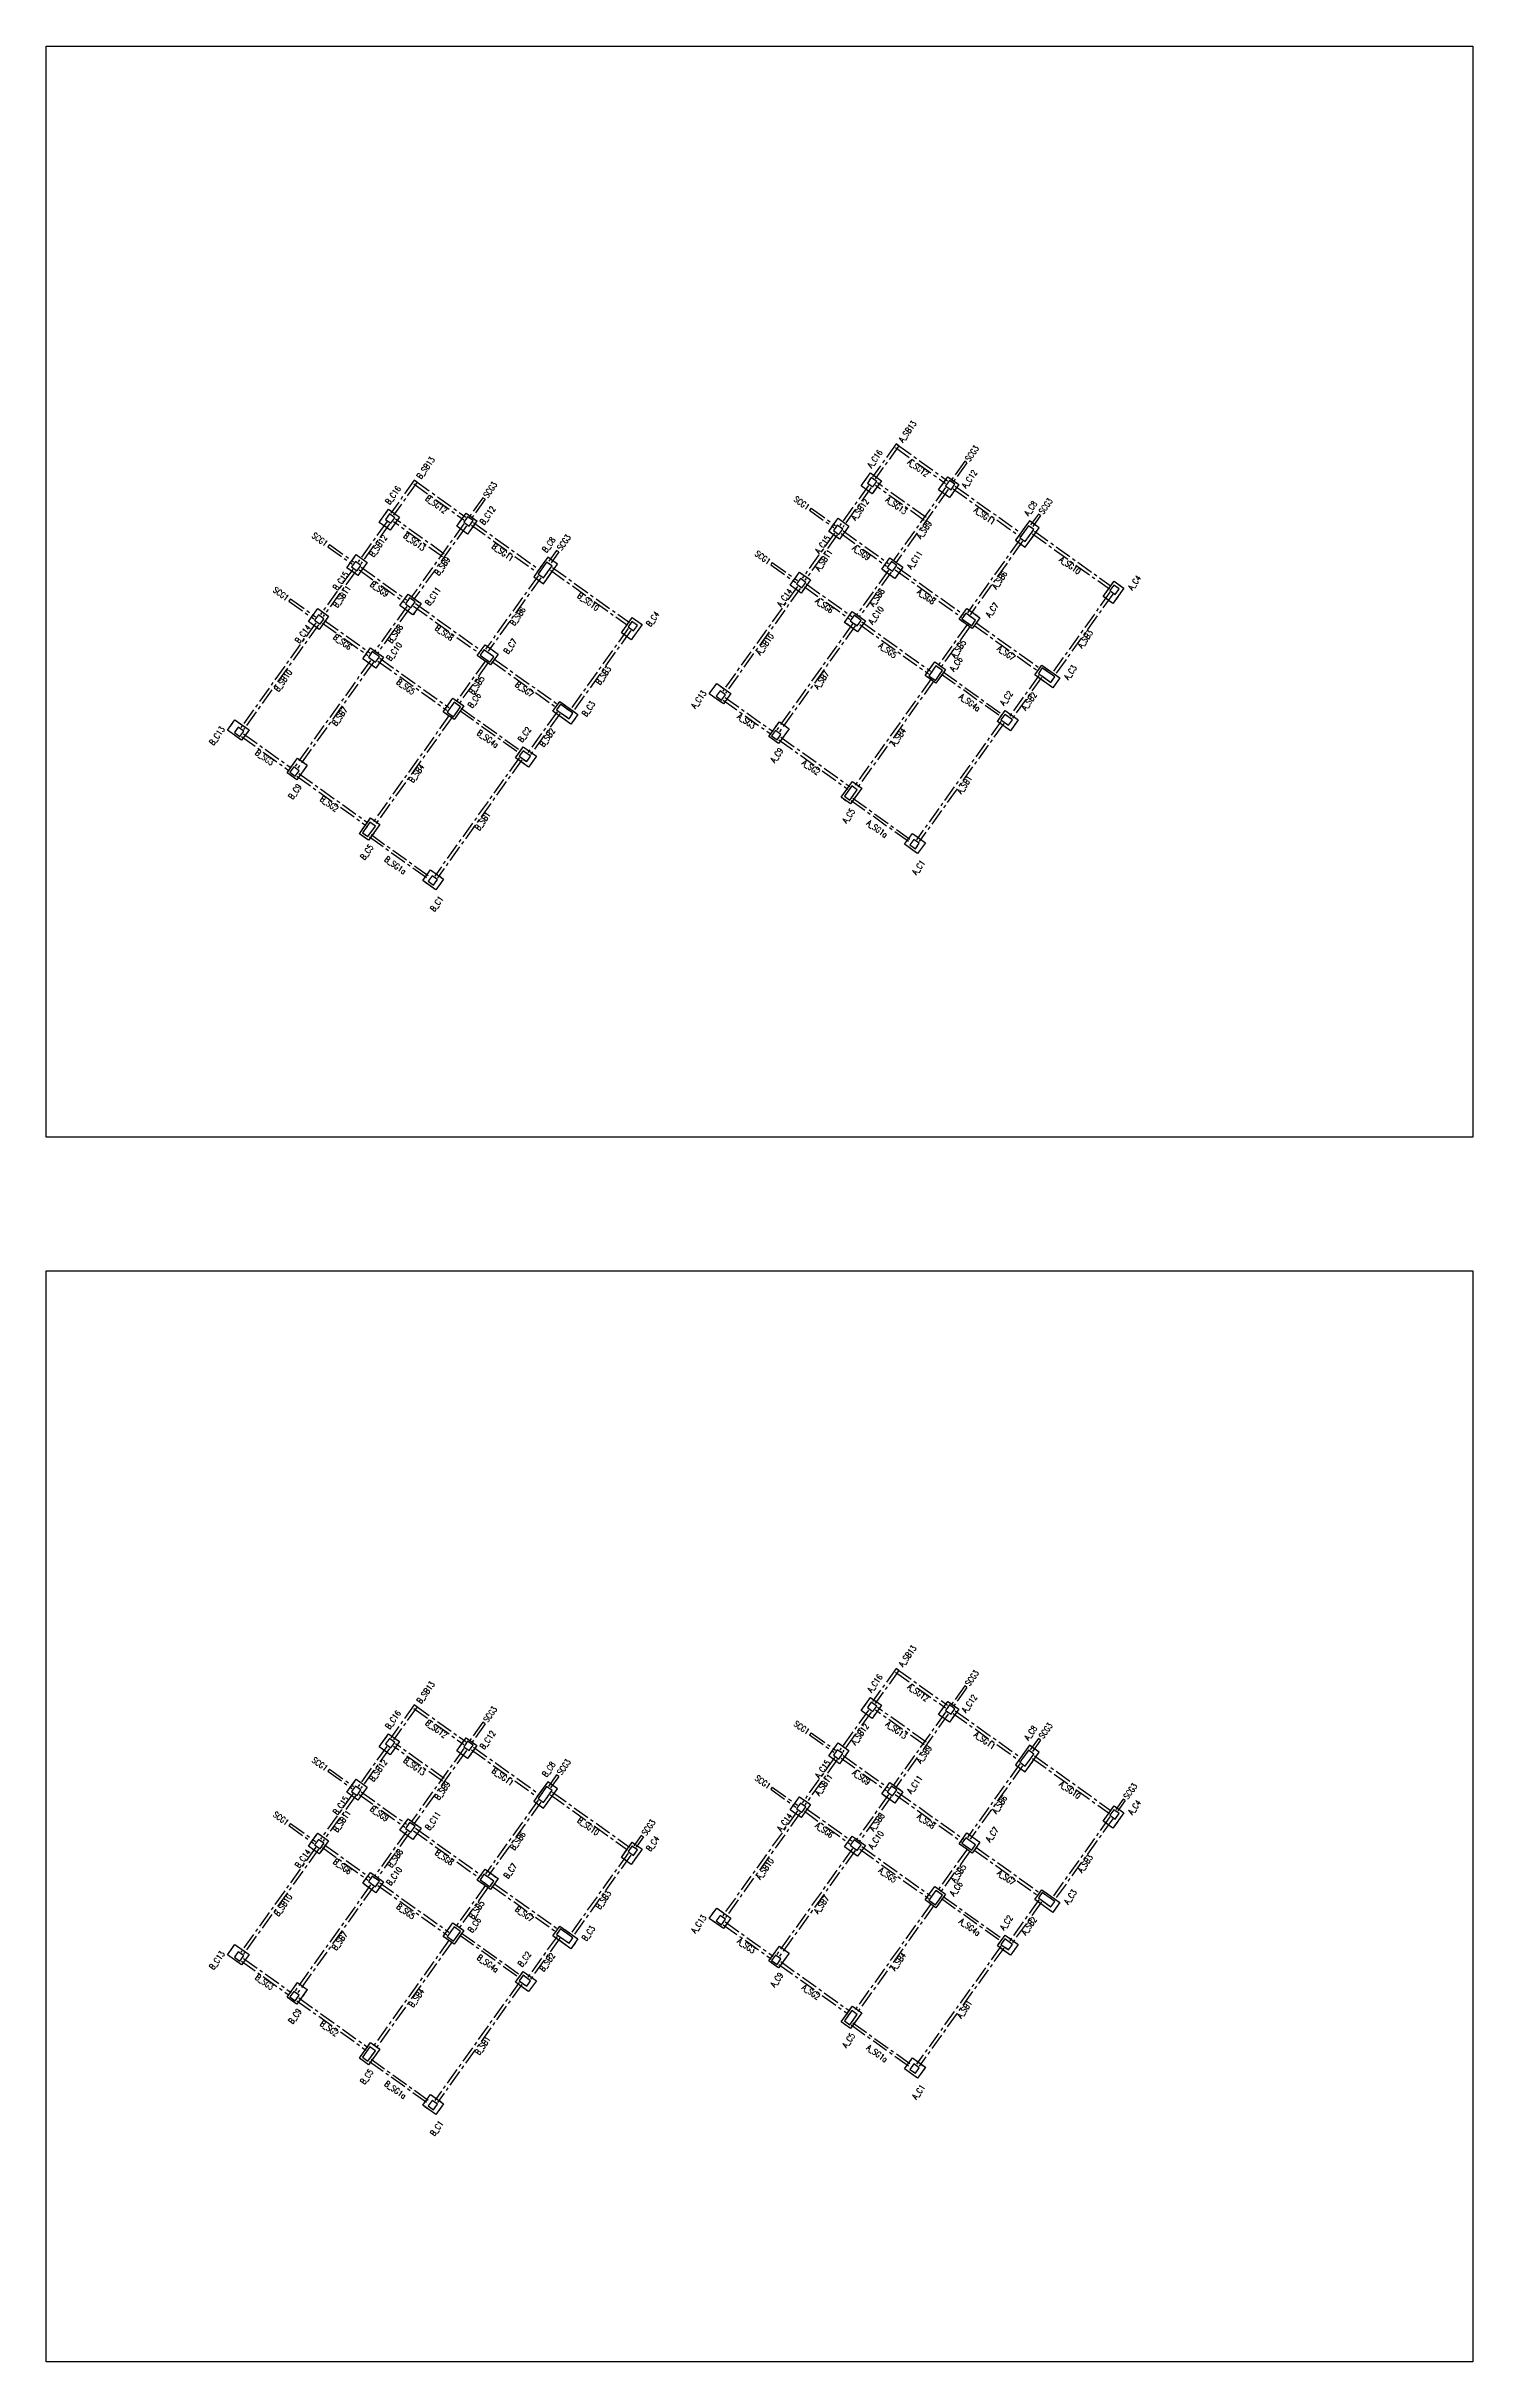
# Model space of a CAD drawing. Header units: millimetres. Extents: x 39613 to 69886, y 27475 to 191272.
# Drawn here: x 50002 to 60666, y 109874 to 127184 of the extents above; entities that cross this region are included whole.
import ezdxf
from ezdxf.enums import TextEntityAlignment as Align

# ---------------------------------------------------------------- set-up
doc = ezdxf.new("R2010")
doc.units = ezdxf.units.MM
doc.header["$LTSCALE"] = 100
doc.header["$MEASUREMENT"] = 0
doc.linetypes.add('CENTER', pattern=[2, 1.25, -0.25, 0.25, -0.25])
doc.linetypes.add('HIDDEN', pattern=[0.375, 0.25, -0.125])
for name, color, linetype in [('TC-COLUMN', 1, 'Continuous'), ('TC-TB', 2, 'Continuous'), ('TC-TC', 4, 'Continuous'), ('TC-虛柱', 4, 'HIDDEN'), ('TC-虛鋼柱', 4, 'HIDDEN'), ('TC-鋼柱', 11, 'Continuous'), ('TC-鋼粱', 183, 'CENTER')]:
    doc.layers.add(name, color=color, linetype=linetype)
doc.styles.get("Standard").update_dxf_attribs({"font": 'txt.shx', "width": 0.8, "bigfont": 'ae.shx'})

msp = doc.modelspace()

# ---------------------------------------------------------------- linework, layer by layer
at = {"layer": 'Defpoints'}
for points in [[(60666.19, 127184.24), (60666.19, 119028.87), (50001.56, 119028.87), (50001.56, 127184.24)], [(60666.19, 118028.87), (60666.19, 109873.51), (50001.56, 109873.51), (50001.56, 118028.87)]]:
    msp.add_lwpolyline(points, close=True, dxfattribs=at)
at = {"layer": 'TC-COLUMN'}
for points in [[(56093.92, 123896.98), (56163.71, 123994.6), (56245.06, 123936.45), (56175.27, 123838.83)], [(56672.69, 123867.95), (56742.48, 123965.57), (56823.83, 123907.41), (56754.04, 123809.79)], [(52491.47, 123625.09), (52561.26, 123722.71), (52642.61, 123664.56), (52572.82, 123566.94)], [(53070.24, 123596.06), (53140.03, 123693.68), (53221.38, 123635.52), (53151.59, 123537.9)], [(55851.47, 123557.84), (55921.26, 123655.46), (56002.61, 123597.31), (55932.82, 123499.68)], [(57247.88, 123490.74), (57321.1, 123438.4), (57425.77, 123584.83), (57352.55, 123637.17)], [(52249.02, 123285.95), (52318.81, 123383.57), (52400.16, 123325.42), (52330.37, 123227.79)], [(53645.43, 123218.85), (53718.65, 123166.51), (53823.32, 123312.94), (53750.11, 123365.28)], [(55563.57, 123155.1), (55633.36, 123252.73), (55714.71, 123194.57), (55644.92, 123096.95)], [(56309.02, 123359.61), (56406.64, 123289.82), (56345.58, 123204.41), (56247.96, 123274.19)], [(52706.57, 123087.72), (52804.19, 123017.93), (52743.13, 122932.52), (52645.51, 123002.3)], [(57903.64, 123071.13), (57985.05, 123185.02), (58058.27, 123132.68), (57976.85, 123018.79)], [(51961.12, 122883.21), (52030.91, 122980.84), (52112.26, 122922.68), (52042.47, 122825.06)], [(54301.19, 122799.24), (54382.6, 122913.13), (54455.82, 122860.79), (54374.4, 122746.9)], [(56027.82, 122958.51), (56125.44, 122888.73), (56067.29, 122807.38), (55969.67, 122877.16)], [(56884.4, 122982.3), (56982.02, 122912.52), (56923.87, 122831.17), (56826.25, 122900.95)], [(52425.37, 122686.62), (52522.99, 122616.84), (52464.84, 122535.49), (52367.22, 122605.27)], [(53281.95, 122710.41), (53379.57, 122640.63), (53321.42, 122559.28), (53223.8, 122629.06)], [(56571.38, 122480.82), (56644.08, 122582.5), (56725.43, 122524.35), (56652.73, 122422.66)], [(55013.82, 122420.48), (55119.57, 122344.88), (55064.33, 122267.59), (54958.57, 122343.19)], [(57392.25, 122484.21), (57444.59, 122557.42), (57578.81, 122461.47), (57526.47, 122388.25)], [(52968.93, 122208.93), (53041.63, 122310.61), (53122.98, 122252.46), (53050.28, 122150.77)], [(53789.8, 122212.32), (53842.14, 122285.53), (53976.36, 122189.58), (53924.02, 122116.36)], [(57210, 122067.31), (57112.38, 122137.09), (57170.54, 122218.44), (57268.16, 122148.66)], [(51411.37, 122148.59), (51517.13, 122072.99), (51461.88, 121995.7), (51356.12, 122071.3)], [(55476.93, 121972.64), (55403.71, 122024.98), (55482.22, 122134.8), (55555.44, 122082.46)], [(53607.55, 121795.42), (53509.93, 121865.2), (53568.09, 121946.55), (53665.71, 121876.77)], [(51874.48, 121700.75), (51801.26, 121753.09), (51879.77, 121862.91), (51952.99, 121810.57)], [(55944.45, 121569.45), (56028.78, 121687.4), (56097.93, 121637.97), (56013.6, 121520.01)], [(52342, 121297.56), (52426.33, 121415.51), (52495.48, 121366.08), (52411.15, 121248.12)], [(56516.28, 121148.37), (56418.66, 121218.16), (56476.81, 121299.51), (56574.43, 121229.72)], [(52913.83, 120876.48), (52816.21, 120946.27), (52874.36, 121027.62), (52971.99, 120957.83)], [(56093.92, 114741.62), (56163.71, 114839.24), (56245.06, 114781.08), (56175.27, 114683.46)], [(56672.69, 114712.58), (56742.48, 114810.2), (56823.83, 114752.05), (56754.04, 114654.43)], [(52491.47, 114469.73), (52561.26, 114567.35), (52642.61, 114509.19), (52572.82, 114411.57)], [(53070.24, 114440.69), (53140.03, 114538.31), (53221.38, 114480.16), (53151.59, 114382.54)], [(55851.47, 114402.47), (55921.26, 114500.1), (56002.61, 114441.94), (55932.82, 114344.32)], [(57247.88, 114335.37), (57321.1, 114283.03), (57425.77, 114429.47), (57352.55, 114481.81)], [(52249.02, 114130.58), (52318.81, 114228.21), (52400.16, 114170.05), (52330.37, 114072.43)], [(53645.43, 114063.48), (53718.65, 114011.14), (53823.32, 114157.58), (53750.11, 114209.92)], [(55563.57, 113999.74), (55633.36, 114097.36), (55714.71, 114039.2), (55644.92, 113941.58)], [(56309.02, 114204.25), (56406.64, 114134.46), (56345.58, 114049.04), (56247.96, 114118.83)], [(52706.57, 113932.36), (52804.19, 113862.57), (52743.13, 113777.15), (52645.51, 113846.94)], [(57903.64, 113915.76), (57985.05, 114029.65), (58058.27, 113977.31), (57976.85, 113863.42)], [(51961.12, 113727.85), (52030.91, 113825.47), (52112.26, 113767.31), (52042.47, 113669.69)], [(54301.19, 113643.87), (54382.6, 113757.76), (54455.82, 113705.42), (54374.4, 113591.53)], [(56027.82, 113803.15), (56125.44, 113733.36), (56067.29, 113652.01), (55969.67, 113721.8)], [(56884.4, 113826.94), (56982.02, 113757.15), (56923.87, 113675.8), (56826.25, 113745.59)], [(52425.37, 113531.26), (52522.99, 113461.47), (52464.84, 113380.12), (52367.22, 113449.91)], [(53281.95, 113555.05), (53379.57, 113485.26), (53321.42, 113403.91), (53223.8, 113473.7)], [(56571.38, 113325.45), (56644.08, 113427.14), (56725.43, 113368.98), (56652.73, 113267.29)], [(57392.25, 113328.84), (57444.59, 113402.06), (57578.81, 113306.1), (57526.47, 113232.89)], [(55013.82, 113265.11), (55119.57, 113189.51), (55064.33, 113112.23), (54958.57, 113187.83)], [(52968.93, 113053.56), (53041.63, 113155.25), (53122.98, 113097.09), (53050.28, 112995.41)], [(53789.8, 113056.95), (53842.14, 113130.17), (53976.36, 113034.21), (53924.02, 112961)], [(57210, 112911.94), (57112.38, 112981.73), (57170.54, 113063.08), (57268.16, 112993.29)], [(51411.37, 112993.22), (51517.13, 112917.62), (51461.88, 112840.34), (51356.12, 112915.94)], [(55476.93, 112817.27), (55403.71, 112869.61), (55482.22, 112979.43), (55555.44, 112927.09)], [(51874.48, 112545.38), (51801.26, 112597.72), (51879.77, 112707.54), (51952.99, 112655.2)], [(53607.55, 112640.05), (53509.93, 112709.84), (53568.09, 112791.19), (53665.71, 112721.4)], [(55944.45, 112414.08), (56028.78, 112532.04), (56097.93, 112482.61), (56013.6, 112364.65)], [(52342, 112142.19), (52426.33, 112260.15), (52495.48, 112210.72), (52411.15, 112092.76)], [(56516.28, 111993), (56418.66, 112062.79), (56476.81, 112144.14), (56574.43, 112074.36)], [(52913.83, 111721.12), (52816.21, 111790.9), (52874.36, 111872.25), (52971.99, 111802.47)]]:
    msp.add_lwpolyline(points, close=True, dxfattribs=at)
at = {"layer": 'TC-虛柱'}
for points in [[(56093.92, 123896.98), (56163.71, 123994.6), (56245.06, 123936.45), (56175.27, 123838.83)], [(56672.69, 123867.95), (56742.48, 123965.57), (56823.83, 123907.41), (56754.04, 123809.79)], [(52491.47, 123625.09), (52561.26, 123722.71), (52642.61, 123664.56), (52572.82, 123566.94)], [(53070.24, 123596.06), (53140.03, 123693.68), (53221.38, 123635.52), (53151.59, 123537.9)], [(55851.47, 123557.84), (55921.26, 123655.46), (56002.61, 123597.31), (55932.82, 123499.68)], [(57247.88, 123490.74), (57321.1, 123438.4), (57425.77, 123584.83), (57352.55, 123637.17)], [(52249.02, 123285.95), (52318.81, 123383.57), (52400.16, 123325.42), (52330.37, 123227.79)], [(53645.43, 123218.85), (53718.65, 123166.51), (53823.32, 123312.94), (53750.11, 123365.28)], [(55563.57, 123155.1), (55633.36, 123252.73), (55714.71, 123194.57), (55644.92, 123096.95)], [(56309.02, 123359.61), (56406.64, 123289.82), (56345.58, 123204.41), (56247.96, 123274.19)], [(52706.57, 123087.72), (52804.19, 123017.93), (52743.13, 122932.52), (52645.51, 123002.3)], [(57903.64, 123071.13), (57985.05, 123185.02), (58058.27, 123132.68), (57976.85, 123018.79)], [(51961.12, 122883.21), (52030.91, 122980.84), (52112.26, 122922.68), (52042.47, 122825.06)], [(54301.19, 122799.24), (54382.6, 122913.13), (54455.82, 122860.79), (54374.4, 122746.9)], [(56027.82, 122958.51), (56125.44, 122888.73), (56067.29, 122807.38), (55969.67, 122877.16)], [(56884.4, 122982.3), (56982.02, 122912.52), (56923.87, 122831.17), (56826.25, 122900.95)], [(52425.37, 122686.62), (52522.99, 122616.84), (52464.84, 122535.49), (52367.22, 122605.27)], [(53281.95, 122710.41), (53379.57, 122640.63), (53321.42, 122559.28), (53223.8, 122629.06)], [(56571.38, 122480.82), (56644.08, 122582.5), (56725.43, 122524.35), (56652.73, 122422.66)], [(55013.82, 122420.48), (55119.57, 122344.88), (55064.33, 122267.59), (54958.57, 122343.19)], [(57392.25, 122484.21), (57444.59, 122557.42), (57578.81, 122461.47), (57526.47, 122388.25)], [(52968.93, 122208.93), (53041.63, 122310.61), (53122.98, 122252.46), (53050.28, 122150.77)], [(53789.8, 122212.32), (53842.14, 122285.53), (53976.36, 122189.58), (53924.02, 122116.36)], [(57210, 122067.31), (57112.38, 122137.09), (57170.54, 122218.44), (57268.16, 122148.66)], [(51411.37, 122148.59), (51517.13, 122072.99), (51461.88, 121995.7), (51356.12, 122071.3)], [(55476.93, 121972.64), (55403.71, 122024.98), (55482.22, 122134.8), (55555.44, 122082.46)], [(53607.55, 121795.42), (53509.93, 121865.2), (53568.09, 121946.55), (53665.71, 121876.77)], [(51874.48, 121700.75), (51801.26, 121753.09), (51879.77, 121862.91), (51952.99, 121810.57)], [(55944.45, 121569.45), (56028.78, 121687.4), (56097.93, 121637.97), (56013.6, 121520.01)], [(52342, 121297.56), (52426.33, 121415.51), (52495.48, 121366.08), (52411.15, 121248.12)], [(56516.28, 121148.37), (56418.66, 121218.16), (56476.81, 121299.51), (56574.43, 121229.72)], [(52913.83, 120876.48), (52816.21, 120946.27), (52874.36, 121027.62), (52971.99, 120957.83)], [(56093.92, 114741.62), (56163.71, 114839.24), (56245.06, 114781.08), (56175.27, 114683.46)], [(56672.69, 114712.58), (56742.48, 114810.2), (56823.83, 114752.05), (56754.04, 114654.43)], [(52491.47, 114469.73), (52561.26, 114567.35), (52642.61, 114509.19), (52572.82, 114411.57)], [(53070.24, 114440.69), (53140.03, 114538.31), (53221.38, 114480.16), (53151.59, 114382.54)], [(55851.47, 114402.47), (55921.26, 114500.1), (56002.61, 114441.94), (55932.82, 114344.32)], [(57247.88, 114335.37), (57321.1, 114283.03), (57425.77, 114429.47), (57352.55, 114481.81)], [(52249.02, 114130.58), (52318.81, 114228.21), (52400.16, 114170.05), (52330.37, 114072.43)], [(53645.43, 114063.48), (53718.65, 114011.14), (53823.32, 114157.58), (53750.11, 114209.92)], [(55563.57, 113999.74), (55633.36, 114097.36), (55714.71, 114039.2), (55644.92, 113941.58)], [(56309.02, 114204.25), (56406.64, 114134.46), (56345.58, 114049.04), (56247.96, 114118.83)], [(52706.57, 113932.36), (52804.19, 113862.57), (52743.13, 113777.15), (52645.51, 113846.94)], [(57903.64, 113915.76), (57985.05, 114029.65), (58058.27, 113977.31), (57976.85, 113863.42)], [(51961.12, 113727.85), (52030.91, 113825.47), (52112.26, 113767.31), (52042.47, 113669.69)], [(54301.19, 113643.87), (54382.6, 113757.76), (54455.82, 113705.42), (54374.4, 113591.53)], [(56027.82, 113803.15), (56125.44, 113733.36), (56067.29, 113652.01), (55969.67, 113721.8)], [(56884.4, 113826.94), (56982.02, 113757.15), (56923.87, 113675.8), (56826.25, 113745.59)], [(52425.37, 113531.26), (52522.99, 113461.47), (52464.84, 113380.12), (52367.22, 113449.91)], [(53281.95, 113555.05), (53379.57, 113485.26), (53321.42, 113403.91), (53223.8, 113473.7)], [(56571.38, 113325.45), (56644.08, 113427.14), (56725.43, 113368.98), (56652.73, 113267.29)], [(57392.25, 113328.84), (57444.59, 113402.06), (57578.81, 113306.1), (57526.47, 113232.89)], [(55013.82, 113265.11), (55119.57, 113189.51), (55064.33, 113112.23), (54958.57, 113187.83)], [(52968.93, 113053.56), (53041.63, 113155.25), (53122.98, 113097.09), (53050.28, 112995.41)], [(53789.8, 113056.95), (53842.14, 113130.17), (53976.36, 113034.21), (53924.02, 112961)], [(57210, 112911.94), (57112.38, 112981.73), (57170.54, 113063.08), (57268.16, 112993.29)], [(51411.37, 112993.22), (51517.13, 112917.62), (51461.88, 112840.34), (51356.12, 112915.94)], [(55476.93, 112817.27), (55403.71, 112869.61), (55482.22, 112979.43), (55555.44, 112927.09)], [(51874.48, 112545.38), (51801.26, 112597.72), (51879.77, 112707.54), (51952.99, 112655.2)], [(53607.55, 112640.05), (53509.93, 112709.84), (53568.09, 112791.19), (53665.71, 112721.4)], [(55944.45, 112414.08), (56028.78, 112532.04), (56097.93, 112482.61), (56013.6, 112364.65)], [(52342, 112142.19), (52426.33, 112260.15), (52495.48, 112210.72), (52411.15, 112092.76)], [(56516.28, 111993), (56418.66, 112062.79), (56476.81, 112144.14), (56574.43, 112074.36)], [(52913.83, 111721.12), (52816.21, 111790.9), (52874.36, 111872.25), (52971.99, 111802.47)]]:
    msp.add_lwpolyline(points, close=True, dxfattribs=at)
at = {"layer": 'TC-虛鋼柱'}
for points in [[(56181.1, 123889.97), (56210.18, 123930.65), (56169.5, 123959.73), (56140.43, 123919.05)], [(56765.69, 123869.07), (56794.77, 123909.75), (56754.09, 123938.83), (56725.01, 123898.15)], [(52578.65, 123618.09), (52607.73, 123658.76), (52567.05, 123687.84), (52537.98, 123647.16)], [(53163.24, 123597.18), (53192.32, 123637.86), (53151.64, 123666.94), (53122.56, 123626.26)], [(55927.03, 123534.56), (55956.1, 123575.24), (55915.43, 123604.31), (55886.35, 123563.64)], [(57385.09, 123570.9), (57344.41, 123599.97), (57280.44, 123510.49), (57321.11, 123481.41)], [(52324.58, 123262.67), (52353.65, 123303.35), (52312.98, 123332.42), (52283.9, 123291.75)], [(53782.64, 123299.01), (53741.96, 123328.08), (53677.99, 123238.6), (53718.66, 123209.52)], [(56329.33, 123259.05), (56361.31, 123303.79), (56320.64, 123332.87), (56288.65, 123288.13)], [(55651.04, 123135.6), (55680.12, 123176.27), (55639.44, 123205.35), (55610.36, 123164.68)], [(57994.32, 123086.2), (58023.39, 123126.88), (57982.72, 123155.96), (57953.64, 123115.28)], [(52048.59, 122863.71), (52077.67, 122904.38), (52036.99, 122933.46), (52007.91, 122892.79)], [(52726.88, 122987.16), (52758.86, 123031.9), (52718.19, 123060.98), (52686.2, 123016.24)], [(56065.27, 122851.84), (56094.35, 122892.52), (56041.47, 122930.32), (56012.39, 122889.64)], [(56920.39, 122852.09), (56949.46, 122892.77), (56876.25, 122945.11), (56847.17, 122904.43)], [(54391.87, 122814.31), (54420.94, 122854.99), (54380.27, 122884.07), (54351.19, 122843.39)], [(52462.82, 122579.95), (52491.9, 122620.63), (52439.02, 122658.43), (52409.94, 122617.75)], [(53317.94, 122580.2), (53347.01, 122620.88), (53273.8, 122673.22), (53244.72, 122632.54)], [(56649.25, 122443.59), (56701.59, 122516.8), (56652.78, 122551.7), (56600.44, 122478.48)], [(57512.55, 122428.94), (57541.63, 122469.61), (57448.07, 122536.49), (57419, 122495.81)], [(53046.81, 122171.7), (53099.14, 122244.91), (53050.33, 122279.81), (52997.99, 122206.59)], [(53910.1, 122157.05), (53939.18, 122197.72), (53845.62, 122264.6), (53816.55, 122223.93)], [(55050.68, 122295.79), (55079.76, 122336.46), (55039.08, 122365.54), (55010, 122324.87)], [(51448.23, 122023.9), (51477.31, 122064.57), (51436.63, 122093.65), (51407.55, 122052.98)], [(55465.31, 121999.38), (55494.39, 122040.05), (55453.71, 122069.13), (55424.64, 122028.45)], [(57196.07, 122108), (57225.15, 122148.67), (57168.2, 122189.38), (57139.12, 122148.71)], [(53593.62, 121836.11), (53622.7, 121876.78), (53565.75, 121917.49), (53536.67, 121876.82)], [(51862.86, 121727.49), (51891.94, 121768.16), (51851.27, 121797.24), (51822.19, 121756.56)], [(56008.96, 121547.91), (56064.21, 121625.2), (56023.54, 121654.28), (55968.29, 121576.99)], [(52406.51, 121276.02), (52461.76, 121353.31), (52421.09, 121382.39), (52365.84, 121305.1)], [(56499.44, 121184.99), (56528.52, 121225.67), (56487.84, 121254.75), (56458.76, 121214.07)], [(52896.99, 120913.1), (52926.07, 120953.78), (52885.39, 120982.86), (52856.31, 120942.18)], [(56181.1, 114734.61), (56210.18, 114775.28), (56169.5, 114804.36), (56140.43, 114763.69)], [(56765.69, 114713.71), (56794.77, 114754.38), (56754.09, 114783.46), (56725.01, 114742.79)], [(52578.65, 114462.72), (52607.73, 114503.4), (52567.05, 114532.47), (52537.98, 114491.8)], [(53163.24, 114441.82), (53192.32, 114482.49), (53151.64, 114511.57), (53122.56, 114470.9)], [(55927.03, 114379.2), (55956.1, 114419.87), (55915.43, 114448.95), (55886.35, 114408.27)], [(57385.09, 114415.53), (57344.41, 114444.61), (57280.44, 114355.12), (57321.11, 114326.04)], [(52324.58, 114107.31), (52353.65, 114147.98), (52312.98, 114177.06), (52283.9, 114136.38)], [(53782.64, 114143.64), (53741.96, 114172.72), (53677.99, 114083.23), (53718.66, 114054.15)], [(56329.33, 114103.68), (56361.31, 114148.43), (56320.64, 114177.5), (56288.65, 114132.76)], [(52726.88, 113831.79), (52758.86, 113876.54), (52718.19, 113905.61), (52686.2, 113860.87)], [(55651.04, 113980.23), (55680.12, 114020.91), (55639.44, 114049.99), (55610.36, 114009.31)], [(57994.32, 113930.84), (58023.39, 113971.51), (57982.72, 114000.59), (57953.64, 113959.92)], [(52048.59, 113708.34), (52077.67, 113749.02), (52036.99, 113778.1), (52007.91, 113737.42)], [(56065.27, 113696.48), (56094.35, 113737.15), (56041.47, 113774.95), (56012.39, 113734.28)], [(56920.39, 113696.73), (56949.46, 113737.4), (56876.25, 113789.74), (56847.17, 113749.07)], [(54391.87, 113658.95), (54420.94, 113699.62), (54380.27, 113728.7), (54351.19, 113688.03)], [(52462.82, 113424.59), (52491.9, 113465.26), (52439.02, 113503.06), (52409.94, 113462.39)], [(53317.94, 113424.84), (53347.01, 113465.51), (53273.8, 113517.85), (53244.72, 113477.18)], [(56649.25, 113288.22), (56701.59, 113361.44), (56652.78, 113396.33), (56600.44, 113323.11)], [(57512.55, 113273.57), (57541.63, 113314.25), (57448.07, 113381.13), (57419, 113340.45)], [(53046.81, 113016.33), (53099.14, 113089.55), (53050.33, 113124.44), (52997.99, 113051.22)], [(53910.1, 113001.68), (53939.18, 113042.36), (53845.62, 113109.24), (53816.55, 113068.56)], [(55050.68, 113140.42), (55079.76, 113181.1), (55039.08, 113210.18), (55010, 113169.5)], [(51448.23, 112868.53), (51477.31, 112909.21), (51436.63, 112938.29), (51407.55, 112897.61)], [(55465.31, 112844.01), (55494.39, 112884.69), (55453.71, 112913.76), (55424.64, 112873.09)], [(57196.07, 112952.63), (57225.15, 112993.31), (57168.2, 113034.02), (57139.12, 112993.34)], [(53593.62, 112680.74), (53622.7, 112721.42), (53565.75, 112762.13), (53536.67, 112721.45)], [(51862.86, 112572.12), (51891.94, 112612.8), (51851.27, 112641.88), (51822.19, 112601.2)], [(56008.96, 112392.55), (56064.21, 112469.83), (56023.54, 112498.91), (55968.29, 112421.63)], [(52406.51, 112120.66), (52461.76, 112197.94), (52421.09, 112227.02), (52365.84, 112149.74)], [(56499.44, 112029.63), (56528.52, 112070.3), (56487.84, 112099.38), (56458.76, 112058.71)], [(52896.99, 111757.74), (52926.07, 111798.41), (52885.39, 111827.49), (52856.31, 111786.82)]]:
    msp.add_lwpolyline(points, close=True, dxfattribs=at)
at = {"layer": 'TC-鋼柱'}
for points in [[(56181.1, 123889.97), (56210.18, 123930.65), (56169.5, 123959.73), (56140.43, 123919.05)], [(56765.69, 123869.07), (56794.77, 123909.75), (56754.09, 123938.83), (56725.01, 123898.15)], [(52578.65, 123618.09), (52607.73, 123658.76), (52567.05, 123687.84), (52537.98, 123647.16)], [(53163.24, 123597.18), (53192.32, 123637.86), (53151.64, 123666.94), (53122.56, 123626.26)], [(55927.03, 123534.56), (55956.1, 123575.24), (55915.43, 123604.31), (55886.35, 123563.64)], [(57385.09, 123570.9), (57344.41, 123599.97), (57280.44, 123510.49), (57321.11, 123481.41)], [(52324.58, 123262.67), (52353.65, 123303.35), (52312.98, 123332.42), (52283.9, 123291.75)], [(53782.64, 123299.01), (53741.96, 123328.08), (53677.99, 123238.6), (53718.66, 123209.52)], [(56329.33, 123259.05), (56361.31, 123303.79), (56320.64, 123332.87), (56288.65, 123288.13)], [(55651.04, 123135.6), (55680.12, 123176.27), (55639.44, 123205.35), (55610.36, 123164.68)], [(57994.32, 123086.2), (58023.39, 123126.88), (57982.72, 123155.96), (57953.64, 123115.28)], [(52048.59, 122863.71), (52077.67, 122904.38), (52036.99, 122933.46), (52007.91, 122892.79)], [(52726.88, 122987.16), (52758.86, 123031.9), (52718.19, 123060.98), (52686.2, 123016.24)], [(56065.27, 122851.84), (56094.35, 122892.52), (56041.47, 122930.32), (56012.39, 122889.64)], [(56920.39, 122852.09), (56949.46, 122892.77), (56876.25, 122945.11), (56847.17, 122904.43)], [(54391.87, 122814.31), (54420.94, 122854.99), (54380.27, 122884.07), (54351.19, 122843.39)], [(52462.82, 122579.95), (52491.9, 122620.63), (52439.02, 122658.43), (52409.94, 122617.75)], [(53317.94, 122580.2), (53347.01, 122620.88), (53273.8, 122673.22), (53244.72, 122632.54)], [(56649.25, 122443.59), (56701.59, 122516.8), (56652.78, 122551.7), (56600.44, 122478.48)], [(57512.55, 122428.94), (57541.63, 122469.61), (57448.07, 122536.49), (57419, 122495.81)], [(53046.81, 122171.7), (53099.14, 122244.91), (53050.33, 122279.81), (52997.99, 122206.59)], [(53910.1, 122157.05), (53939.18, 122197.72), (53845.62, 122264.6), (53816.55, 122223.93)], [(55050.68, 122295.79), (55079.76, 122336.46), (55039.08, 122365.54), (55010, 122324.87)], [(51448.23, 122023.9), (51477.31, 122064.57), (51436.63, 122093.65), (51407.55, 122052.98)], [(55465.31, 121999.38), (55494.39, 122040.05), (55453.71, 122069.13), (55424.64, 122028.45)], [(57196.07, 122108), (57225.15, 122148.67), (57168.2, 122189.38), (57139.12, 122148.71)], [(53593.62, 121836.11), (53622.7, 121876.78), (53565.75, 121917.49), (53536.67, 121876.82)], [(51862.86, 121727.49), (51891.94, 121768.16), (51851.27, 121797.24), (51822.19, 121756.56)], [(56008.96, 121547.91), (56064.21, 121625.2), (56023.54, 121654.28), (55968.29, 121576.99)], [(52406.51, 121276.02), (52461.76, 121353.31), (52421.09, 121382.39), (52365.84, 121305.1)], [(56499.44, 121184.99), (56528.52, 121225.67), (56487.84, 121254.75), (56458.76, 121214.07)], [(52896.99, 120913.1), (52926.07, 120953.78), (52885.39, 120982.86), (52856.31, 120942.18)], [(56181.1, 114734.61), (56210.18, 114775.28), (56169.5, 114804.36), (56140.43, 114763.69)], [(56765.69, 114713.71), (56794.77, 114754.38), (56754.09, 114783.46), (56725.01, 114742.79)], [(52578.65, 114462.72), (52607.73, 114503.4), (52567.05, 114532.47), (52537.98, 114491.8)], [(53163.24, 114441.82), (53192.32, 114482.49), (53151.64, 114511.57), (53122.56, 114470.9)], [(55927.03, 114379.2), (55956.1, 114419.87), (55915.43, 114448.95), (55886.35, 114408.27)], [(57385.09, 114415.53), (57344.41, 114444.61), (57280.44, 114355.12), (57321.11, 114326.04)], [(52324.58, 114107.31), (52353.65, 114147.98), (52312.98, 114177.06), (52283.9, 114136.38)], [(53782.64, 114143.64), (53741.96, 114172.72), (53677.99, 114083.23), (53718.66, 114054.15)], [(56329.33, 114103.68), (56361.31, 114148.43), (56320.64, 114177.5), (56288.65, 114132.76)], [(52726.88, 113831.79), (52758.86, 113876.54), (52718.19, 113905.61), (52686.2, 113860.87)], [(55651.04, 113980.23), (55680.12, 114020.91), (55639.44, 114049.99), (55610.36, 114009.31)], [(57994.32, 113930.84), (58023.39, 113971.51), (57982.72, 114000.59), (57953.64, 113959.92)], [(52048.59, 113708.34), (52077.67, 113749.02), (52036.99, 113778.1), (52007.91, 113737.42)], [(56065.27, 113696.48), (56094.35, 113737.15), (56041.47, 113774.95), (56012.39, 113734.28)], [(56920.39, 113696.73), (56949.46, 113737.4), (56876.25, 113789.74), (56847.17, 113749.07)], [(54391.87, 113658.95), (54420.94, 113699.62), (54380.27, 113728.7), (54351.19, 113688.03)], [(52462.82, 113424.59), (52491.9, 113465.26), (52439.02, 113503.06), (52409.94, 113462.39)], [(53317.94, 113424.84), (53347.01, 113465.51), (53273.8, 113517.85), (53244.72, 113477.18)], [(56649.25, 113288.22), (56701.59, 113361.44), (56652.78, 113396.33), (56600.44, 113323.11)], [(57512.55, 113273.57), (57541.63, 113314.25), (57448.07, 113381.13), (57419, 113340.45)], [(53046.81, 113016.33), (53099.14, 113089.55), (53050.33, 113124.44), (52997.99, 113051.22)], [(53910.1, 113001.68), (53939.18, 113042.36), (53845.62, 113109.24), (53816.55, 113068.56)], [(55050.68, 113140.42), (55079.76, 113181.1), (55039.08, 113210.18), (55010, 113169.5)], [(51448.23, 112868.53), (51477.31, 112909.21), (51436.63, 112938.29), (51407.55, 112897.61)], [(55465.31, 112844.01), (55494.39, 112884.69), (55453.71, 112913.76), (55424.64, 112873.09)], [(57196.07, 112952.63), (57225.15, 112993.31), (57168.2, 113034.02), (57139.12, 112993.34)], [(53593.62, 112680.74), (53622.7, 112721.42), (53565.75, 112762.13), (53536.67, 112721.45)], [(51862.86, 112572.12), (51891.94, 112612.8), (51851.27, 112641.88), (51822.19, 112601.2)], [(56008.96, 112392.55), (56064.21, 112469.83), (56023.54, 112498.91), (55968.29, 112421.63)], [(52406.51, 112120.66), (52461.76, 112197.94), (52421.09, 112227.02), (52365.84, 112149.74)], [(56499.44, 112029.63), (56528.52, 112070.3), (56487.84, 112099.38), (56458.76, 112058.71)], [(52896.99, 111757.74), (52926.07, 111798.41), (52885.39, 111827.49), (52856.31, 111786.82)]]:
    msp.add_lwpolyline(points, close=True, dxfattribs=at)
at = {"layer": 'TC-鋼粱'}
for p, q in [((56355.58, 124211.42), (56179.39, 123964.96)), ((56375.92, 124196.88), (56199.73, 123950.42)), ((56351.21, 124183.81), (56725.6, 123916.17)), ((56375.92, 124196.88), (56355.58, 124211.42)), ((56365.75, 124204.15), (56740.14, 123936.51)), ((56868.31, 124081.39), (56766.59, 123939.11)), ((56884.58, 124069.76), (56782.86, 123927.48)), ((56884.58, 124069.76), (56868.31, 124081.39)), ((52753.13, 123939.53), (52576.94, 123693.07)), ((52773.47, 123924.99), (52597.28, 123678.53)), ((52748.76, 123911.92), (53123.15, 123644.28)), ((52773.47, 123924.99), (52753.13, 123939.53)), ((52763.3, 123932.26), (53137.69, 123664.62)), ((53265.86, 123809.5), (53164.14, 123667.22)), ((53282.13, 123797.87), (53180.41, 123655.59)), ((53282.13, 123797.87), (53265.86, 123809.5)), ((56148.85, 123900.74), (55935.48, 123602.27)), ((56169.19, 123886.2), (55955.82, 123587.73)), ((56565.09, 123640.06), (56200.87, 123900.43)), ((56579.63, 123660.39), (56215.41, 123920.77)), ((56725.3, 123885.65), (56332.73, 123336.51)), ((56745.64, 123871.12), (56353.07, 123321.97)), ((56782.55, 123875.46), (57276.58, 123522.29)), ((56797.09, 123895.8), (57291.12, 123542.63)), ((52546.4, 123628.85), (52333.03, 123330.38)), ((52566.74, 123614.31), (52353.37, 123315.84)), ((52962.64, 123368.17), (52598.42, 123628.54)), ((52977.18, 123388.5), (52612.96, 123648.88)), ((53122.85, 123613.76), (52730.28, 123064.62)), ((53143.19, 123599.23), (52750.62, 123050.08)), ((53180.1, 123603.57), (53674.13, 123250.4)), ((53194.64, 123623.91), (53688.67, 123270.74)), ((55720.46, 123731.4), (55708.83, 123715.13)), ((55708.83, 123715.13), (55889.85, 123585.72)), ((55720.46, 123731.4), (55901.48, 123601.99)), ((57419.33, 123687.57), (57361.27, 123606.36)), ((57435.6, 123675.94), (57377.54, 123594.73)), ((57435.6, 123675.94), (57419.33, 123687.57)), ((52118.01, 123459.51), (52106.38, 123443.24)), ((52106.38, 123443.24), (52287.4, 123313.83)), ((52118.01, 123459.51), (52299.03, 123330.1)), ((55894.77, 123545.33), (55653.39, 123207.67)), ((55915.11, 123530.79), (55673.73, 123193.13)), ((55943.88, 123540.95), (56283.52, 123298.15)), ((55958.42, 123561.29), (56298.06, 123318.49)), ((57280.72, 123497.99), (56888.18, 122948.87)), ((57301.06, 123483.45), (56908.51, 122934.33)), ((57374.32, 123538.64), (57949.87, 123127.2)), ((57388.86, 123558.98), (57964.41, 123147.54)), ((52292.32, 123273.44), (52050.94, 122935.78)), ((52312.66, 123258.9), (52071.28, 122921.24)), ((52341.43, 123269.06), (52681.07, 123026.26)), ((52355.97, 123289.4), (52695.61, 123046.6)), ((53816.88, 123415.68), (53758.82, 123334.47)), ((53771.87, 123266.75), (54347.42, 122855.31)), ((53833.15, 123404.05), (53775.09, 123322.84)), ((53786.41, 123287.09), (54361.96, 122875.65)), ((53833.15, 123404.05), (53816.88, 123415.68)), ((55429.65, 123324.6), (55418.01, 123308.33)), ((55418.01, 123308.33), (55605.14, 123174.56)), ((55429.65, 123324.6), (55616.77, 123190.83)), ((56299.11, 123268.36), (56057.86, 122930.89)), ((56319.44, 123253.82), (56078.2, 122916.36)), ((56349.19, 123269.64), (56843.4, 122916.35)), ((56363.73, 123289.98), (56857.94, 122936.69)), ((53678.28, 123226.1), (53285.73, 122676.98)), ((53698.61, 123211.56), (53306.06, 122662.44)), ((55618.78, 123146.36), (55059.13, 122363.5)), ((55639.12, 123131.83), (55079.47, 122348.96)), ((55669.34, 123144), (56008.57, 122901.49)), ((55683.87, 123164.34), (56023.11, 122921.83)), ((57954.17, 123102.61), (57521, 122496.65)), ((57974.51, 123088.07), (57541.33, 122482.11)), ((51827.2, 123052.71), (51815.56, 123036.44)), ((51815.56, 123036.44), (52002.69, 122902.67)), ((51827.2, 123052.71), (52014.32, 122918.94)), ((52696.66, 122996.47), (52455.41, 122659)), ((52716.99, 122981.93), (52475.75, 122644.47)), ((52746.74, 122997.75), (53240.95, 122644.46)), ((52761.28, 123018.09), (53255.49, 122664.8)), ((52016.33, 122874.47), (51456.68, 122091.61)), ((52036.67, 122859.94), (51477.02, 122077.07)), ((52066.89, 122872.11), (52406.12, 122629.6)), ((52081.42, 122892.45), (52420.66, 122649.94)), ((54351.72, 122830.72), (53918.55, 122224.76)), ((54372.06, 122816.18), (53938.88, 122210.22)), ((56029.1, 122865.41), (55463.6, 122074.36)), ((56049.44, 122850.87), (55483.94, 122059.82)), ((56083.58, 122860.26), (56598.12, 122492.43)), ((56098.12, 122880.6), (56612.66, 122512.77)), ((56888.13, 122862.86), (56667.14, 122553.72)), ((56908.47, 122848.32), (56687.48, 122539.18)), ((56935.98, 122856.48), (57418.13, 122511.8)), ((56950.52, 122876.81), (57432.67, 122532.14)), ((52426.65, 122593.52), (51861.15, 121802.47)), ((52446.99, 122578.98), (51881.49, 121787.93)), ((52481.13, 122588.37), (52995.68, 122220.54)), ((52495.67, 122608.71), (53010.21, 122240.88)), ((53285.68, 122590.97), (53064.69, 122281.83)), ((53306.02, 122576.43), (53085.03, 122267.3)), ((53333.53, 122584.59), (53815.68, 122239.91)), ((53348.07, 122604.92), (53830.22, 122260.25)), ((56617, 122454.35), (56043.59, 121652.23)), ((56637.34, 122439.81), (56063.92, 121637.69)), ((56695.19, 122490.65), (57142.62, 122170.79)), ((56706.82, 122506.92), (57154.25, 122187.06)), ((57422.69, 122480.89), (57204.52, 122175.71)), ((57443.02, 122466.35), (57224.86, 122161.17)), ((53092.74, 122218.76), (53540.17, 121898.9)), ((53104.37, 122235.03), (53551.8, 121915.17)), ((55063.18, 122296.07), (55420.86, 122040.37)), ((55077.71, 122316.41), (55435.4, 122060.71)), ((51475.26, 122044.52), (51832.95, 121788.82)), ((53014.55, 122182.46), (52441.14, 121380.34)), ((53034.89, 122167.92), (52461.48, 121365.8)), ((53820.24, 122209), (53602.07, 121903.82)), ((53840.57, 122194.46), (53622.41, 121889.28)), ((57139.41, 122136.21), (56507.84, 121252.74)), ((57159.75, 122121.67), (56528.18, 121238.2)), ((51460.73, 122024.18), (51818.41, 121768.48)), ((55477.81, 121999.66), (55994.23, 121630.48)), ((55492.35, 122020), (56008.77, 121650.82)), ((51875.36, 121727.77), (52391.79, 121358.59)), ((51889.9, 121748.11), (52406.32, 121378.93)), ((53536.96, 121864.32), (52905.39, 120980.85)), ((53557.3, 121849.78), (52925.73, 120966.31)), ((56020.01, 121546.17), (56459.35, 121232.09)), ((56031.64, 121562.44), (56470.98, 121248.36)), ((52417.56, 121274.28), (52856.9, 120960.2)), ((52429.19, 121290.55), (52868.53, 120976.47)), ((56355.58, 115056.05), (56179.39, 114809.59)), ((56375.92, 115041.52), (56199.73, 114795.05)), ((56351.21, 115028.45), (56725.6, 114760.8)), ((56375.92, 115041.52), (56355.58, 115056.05)), ((56365.75, 115048.79), (56740.14, 114781.14)), ((52753.13, 114784.17), (52576.94, 114537.7)), ((52773.47, 114769.63), (52753.13, 114784.17)), ((52763.3, 114776.9), (53137.69, 114509.25)), ((56868.31, 114926.03), (56768.06, 114785.8)), ((56884.58, 114914.4), (56784.33, 114774.16)), ((56884.58, 114914.4), (56868.31, 114926.03)), ((52773.47, 114769.63), (52597.28, 114523.16)), ((52748.76, 114756.56), (53123.15, 114488.91)), ((53265.86, 114654.14), (53165.61, 114513.91)), ((53282.13, 114642.51), (53181.88, 114502.27)), ((53282.13, 114642.51), (53265.86, 114654.14)), ((56148.85, 114745.37), (55935.48, 114446.91)), ((56169.19, 114730.84), (55955.82, 114432.37)), ((56565.09, 114484.69), (56200.87, 114745.06)), ((56579.63, 114505.03), (56215.41, 114765.4)), ((56725.3, 114730.29), (56332.73, 114181.15)), ((56745.64, 114715.75), (56353.07, 114166.61)), ((56782.55, 114720.1), (57276.58, 114366.92)), ((56797.09, 114740.43), (57291.12, 114387.26)), ((52546.4, 114473.49), (52333.03, 114175.02)), ((52566.74, 114458.95), (52353.37, 114160.48)), ((52962.64, 114212.8), (52598.42, 114473.17)), ((52977.18, 114233.14), (52612.96, 114493.51)), ((53122.85, 114458.4), (52730.28, 113909.26)), ((53143.19, 114443.86), (52750.62, 113894.72)), ((53180.1, 114448.21), (53674.13, 114095.03)), ((53194.64, 114468.54), (53688.67, 114115.37)), ((55720.46, 114576.04), (55708.83, 114559.77)), ((55708.83, 114559.77), (55889.85, 114430.36)), ((55720.46, 114576.04), (55901.48, 114446.63)), ((57419.33, 114532.2), (57358.36, 114446.92)), ((57435.6, 114520.57), (57374.63, 114435.29)), ((57435.6, 114520.57), (57419.33, 114532.2)), ((52118.01, 114304.15), (52106.38, 114287.88)), ((52106.38, 114287.88), (52287.4, 114158.47)), ((52118.01, 114304.15), (52299.03, 114174.74)), ((53816.88, 114260.31), (53755.92, 114175.03)), ((53833.15, 114248.68), (53816.88, 114260.31)), ((55894.77, 114389.96), (55653.39, 114052.31)), ((55915.11, 114375.42), (55673.73, 114037.77)), ((55943.88, 114385.58), (56283.52, 114142.78)), ((55958.42, 114405.92), (56298.06, 114163.12)), ((57280.72, 114342.62), (56888.18, 113793.51)), ((57301.06, 114328.09), (56908.51, 113778.97)), ((57374.32, 114383.28), (57949.87, 113971.83)), ((57388.86, 114403.61), (57964.41, 113992.17)), ((52292.32, 114118.07), (52050.94, 113780.42)), ((52312.66, 114103.53), (52071.28, 113765.88)), ((52341.43, 114113.69), (52681.07, 113870.89)), ((52355.97, 114134.03), (52695.61, 113891.23)), ((53771.87, 114111.39), (54347.42, 113699.94)), ((53833.15, 114248.68), (53772.19, 114163.4)), ((53786.41, 114131.72), (54361.96, 113720.28)), ((55429.65, 114169.23), (55418.01, 114152.96)), ((55418.01, 114152.96), (55605.14, 114019.19)), ((55429.65, 114169.23), (55616.77, 114035.46)), ((56299.11, 114112.99), (56057.86, 113775.53)), ((56319.44, 114098.46), (56078.2, 113760.99)), ((56349.19, 114114.28), (56843.4, 113760.98)), ((56363.73, 114134.62), (56857.94, 113781.32)), ((58052.06, 114079.88), (57996.92, 114002.73)), ((58068.33, 114068.24), (58052.06, 114079.88)), ((53678.28, 114070.74), (53285.73, 113521.62)), ((53698.61, 114056.2), (53306.06, 113507.08)), ((55618.78, 113991), (55059.13, 113208.13)), ((55639.12, 113976.46), (55079.47, 113193.59)), ((55669.34, 113988.63), (56008.57, 113746.13)), ((55683.87, 114008.97), (56023.11, 113766.46)), ((57954.17, 113947.24), (57521, 113341.29)), ((57974.51, 113932.7), (57541.33, 113326.75)), ((58068.33, 114068.24), (58013.19, 113991.1)), ((51827.2, 113897.34), (51815.56, 113881.07)), ((51815.56, 113881.07), (52002.69, 113747.3)), ((51827.2, 113897.34), (52014.32, 113763.57)), ((52081.42, 113737.08), (52420.66, 113494.57)), ((52696.66, 113841.1), (52455.41, 113503.64)), ((52716.99, 113826.57), (52475.75, 113489.1)), ((52746.74, 113842.39), (53240.95, 113489.09)), ((52761.28, 113862.73), (53255.49, 113509.43)), ((54449.61, 113807.99), (54394.47, 113730.84)), ((54465.89, 113796.35), (54410.74, 113719.21)), ((54465.89, 113796.35), (54449.61, 113807.99)), ((52016.33, 113719.11), (51456.68, 112936.24)), ((52036.67, 113704.57), (51477.02, 112921.7)), ((52066.89, 113716.74), (52406.12, 113474.24)), ((54351.72, 113675.35), (53918.55, 113069.4)), ((54372.06, 113660.81), (53938.88, 113054.86)), ((56029.1, 113710.04), (55463.6, 112918.99)), ((56049.44, 113695.5), (55483.94, 112904.45)), ((56083.58, 113704.9), (56598.12, 113337.06)), ((56098.12, 113725.24), (56612.66, 113357.4)), ((56888.13, 113707.49), (56667.14, 113398.36)), ((56908.47, 113692.95), (56687.48, 113383.82)), ((56935.98, 113701.11), (57418.13, 113356.43)), ((56950.52, 113721.45), (57432.67, 113376.77)), ((52426.65, 113438.15), (51861.15, 112647.1)), ((52446.99, 113423.61), (51881.49, 112632.56)), ((52481.13, 113433.01), (52995.68, 113065.17)), ((52495.67, 113453.35), (53010.21, 113085.51)), ((53285.68, 113435.6), (53064.69, 113126.47)), ((53306.02, 113421.06), (53085.03, 113111.93)), ((53333.53, 113429.22), (53815.68, 113084.54)), ((53348.07, 113449.56), (53830.22, 113104.88)), ((56617, 113298.99), (56043.59, 112496.87)), ((56637.34, 113284.45), (56063.92, 112482.33)), ((56695.19, 113335.28), (57142.62, 113015.43)), ((56706.82, 113351.55), (57154.25, 113031.7)), ((57422.69, 113325.52), (57204.52, 113020.34)), ((57443.02, 113310.98), (57224.86, 113005.81)), ((53092.74, 113063.39), (53540.17, 112743.54)), ((53104.37, 113079.66), (53551.8, 112759.81)), ((53820.24, 113053.63), (53602.07, 112748.45)), ((53840.57, 113039.09), (53622.41, 112733.92)), ((55063.18, 113140.71), (55420.86, 112885.01)), ((55077.71, 113161.05), (55435.4, 112905.34)), ((51460.73, 112868.82), (51818.41, 112613.12)), ((51475.26, 112889.16), (51832.95, 112633.45)), ((53014.55, 113027.1), (52441.14, 112224.98)), ((53034.89, 113012.56), (52461.48, 112210.44)), ((57139.41, 112980.85), (56507.84, 112097.38)), ((57159.75, 112966.31), (56528.18, 112082.84)), ((53536.96, 112708.96), (52905.39, 111825.49)), ((53557.3, 112694.42), (52925.73, 111810.95)), ((55477.81, 112844.3), (55994.23, 112475.12)), ((55492.35, 112864.64), (56008.77, 112495.46)), ((51875.36, 112572.41), (52391.79, 112203.23)), ((51889.9, 112592.75), (52406.32, 112223.57)), ((56020.01, 112390.8), (56459.35, 112076.73)), ((56031.64, 112407.07), (56470.98, 112093)), ((52417.56, 112118.91), (52856.9, 111804.84)), ((52429.19, 112135.18), (52868.53, 111821.11))]:
    msp.add_line(p, q, dxfattribs=at)

# ---------------------------------------------------------------- texts
at = {"layer": 'TC-TB', "width": 0.8}
for s, rotation, p in [('A_SB13', 54.440027, (56440.49, 124304.41)), ('SCG3', 54.439959, (56922.97, 124140.66)), ('B_SB13', 54.440027, (52838.04, 124032.52)), ('A_SG12', 324, (56520.73, 124031.89)), ('B_SG12', 324, (52918.28, 123760)), ('SCG3', 54.439959, (53320.52, 123868.77)), ('SCG1', 324.440027, (55649.56, 123769.79)), ('A_SB12', 54.440027, (56084.87, 123720.97)), ('A_SG13', 324, (56357.4, 123751.65)), ('SCG3', 54.439959, (57473.95, 123746.78)), ('A_SB9', 54.440027, (56564.46, 123570.38)), ('A_SG11', 324, (57017.64, 123673.59)), ('SCG1', 324.440027, (52047.11, 123497.9)), ('B_SB12', 54.440027, (52482.42, 123449.08)), ('B_SG13', 324, (52754.95, 123479.76)), ('B_SG11', 324, (53415.19, 123401.71)), ('SCG3', 54.439959, (53871.5, 123474.89)), ('A_SG9', 324, (56095.6, 123398.53)), ('B_SB9', 54.440027, (52962.01, 123298.49)), ('SCG1', 324.440027, (55358.75, 123362.99)), ('A_SB11', 54.440027, (55813.88, 123341.9)), ('A_SB6', 54.440027, (57128.61, 123194.93)), ('A_SG10', 324, (57656.27, 123303.28)), ('SCG1', 324.440027, (51756.3, 123091.1)), ('B_SB11', 54.440027, (52211.43, 123070.01)), ('B_SG9', 324, (52493.15, 123126.64)), ('B_SG10', 324, (54053.82, 123031.39)), ('A_SB8', 54.440027, (56211.2, 123063.95)), ('A_SG8', 324, (56580.3, 123070.62)), ('B_SB6', 54.440027, (53526.16, 122923.04)), ('A_SG6', 324, (55818.89, 123003.28)), ('B_SG6', 324, (52216.44, 122731.39)), ('B_SB8', 54.440027, (52608.75, 122792.06)), ('B_SG8', 324, (52977.85, 122798.73)), ('A_SB10', 54.440027, (55374.4, 122714.23)), ('A_SB5', 54.440027, (56821.8, 122679.79)), ('A_SB3', 54.440027, (57768.66, 122752.83)), ('A_SG5', 324, (56292.43, 122667.94)), ('A_SG7', 324, (57179.36, 122648.68)), ('B_SB10', 54.440027, (51771.95, 122442.34)), ('B_SG5', 324, (52689.98, 122396.05)), ('B_SB5', 54.440027, (53219.35, 122407.9)), ('B_SG7', 324, (53576.91, 122376.79)), ('B_SB3', 54.440027, (54166.21, 122480.94)), ('A_SB7', 54.440027, (55796.91, 122446.03)), ('B_SB7', 54.440027, (52194.46, 122174.14)), ('A_SG4a', 324, (56906.1, 122278.41)), ('A_SB2', 54.440027, (57349.04, 122287.6)), ('B_SG4a', 324, (53303.65, 122006.52)), ('B_SB2', 54.440027, (53746.59, 122015.71)), ('A_SG3', 324, (55236.2, 122138.58)), ('A_SB4', 54.440027, (56371.55, 122020.73)), ('B_SG3', 324, (51633.75, 121866.69)), ('B_SB4', 54.440027, (52769.1, 121748.84)), ('A_SG2', 324, (55720.03, 121792.7)), ('A_SB1', 54.440027, (56866.34, 121663.95)), ('B_SG2', 324, (52117.58, 121520.81)), ('B_SB1', 54.440027, (53263.89, 121392.06)), ('A_SG1a', 324, (56213.94, 121333.78)), ('B_SG1a', 324, (52611.49, 121061.89)), ('A_SB13', 54.440027, (56440.49, 115149.05)), ('B_SB13', 54.440027, (52838.04, 114877.16)), ('SCG3', 54.439959, (56922.97, 114985.29)), ('SCG3', 54.439959, (53320.52, 114713.4)), ('A_SG12', 324, (56520.73, 114876.52)), ('B_SG12', 324, (52918.28, 114604.63)), ('SCG1', 324.440027, (55649.56, 114614.42)), ('A_SB12', 54.440027, (56084.87, 114565.61)), ('A_SG13', 324, (56357.4, 114596.29)), ('SCG3', 54.440027, (57473.94, 114591.42)), ('SCG3', 54.439959, (57473.95, 114591.41)), ('A_SB9', 54.440027, (56564.46, 114415.02)), ('A_SG11', 324, (57017.64, 114518.23)), ('SCG1', 324.440027, (52047.11, 114342.53)), ('B_SB12', 54.440027, (52482.42, 114293.72)), ('B_SG13', 324, (52754.95, 114324.4)), ('B_SG11', 324, (53415.19, 114246.34)), ('SCG3', 54.440027, (53871.49, 114319.53)), ('SCG3', 54.439959, (53871.5, 114319.52)), ('SCG1', 324.440027, (55358.75, 114207.62)), ('A_SB11', 54.440027, (55813.88, 114186.53)), ('A_SG9', 324, (56095.6, 114243.16)), ('B_SB9', 54.440027, (52962.01, 114143.13)), ('A_SB6', 54.440027, (57128.61, 114039.57)), ('A_SG10', 324, (57656.27, 114147.91)), ('A_SG10', 324, (57656.27, 114147.91)), ('SCG3', 54.440027, (58106.68, 114139.09)), ('SCG1', 324.440027, (51756.3, 113935.73)), ('B_SB11', 54.440027, (52211.43, 113914.64)), ('B_SG9', 324, (52493.15, 113971.27)), ('B_SG10', 324, (54053.82, 113876.02)), ('B_SG10', 324, (54053.82, 113876.02)), ('SCG3', 54.440027, (54504.24, 113867.2)), ('A_SB8', 54.440027, (56211.2, 113908.58)), ('A_SG8', 324, (56580.3, 113915.26)), ('B_SB6', 54.440027, (53526.16, 113767.68)), ('A_SG6', 324, (55818.89, 113847.92)), ('B_SG6', 324, (52216.44, 113576.03)), ('B_SB8', 54.440027, (52608.75, 113636.69)), ('B_SG8', 324, (52977.85, 113643.37)), ('A_SB10', 54.440027, (55374.4, 113558.87)), ('A_SG5', 324, (56292.43, 113512.57)), ('A_SB5', 54.440027, (56821.8, 113524.43)), ('A_SB3', 54.440027, (57768.66, 113597.46)), ('B_SB3', 54.440027, (54166.21, 113325.57)), ('A_SG7', 324, (57179.36, 113493.32)), ('B_SB10', 54.440027, (51771.95, 113286.98)), ('B_SG5', 324, (52689.98, 113240.68)), ('B_SB5', 54.440027, (53219.35, 113252.54)), ('B_SG7', 324, (53576.91, 113221.43)), ('A_SB7', 54.440027, (55796.91, 113290.67)), ('B_SB7', 54.440027, (52194.46, 113018.78)), ('A_SG4a', 324, (56906.1, 113123.05)), ('A_SB2', 54.440027, (57349.04, 113132.23)), ('B_SG4a', 324, (53303.65, 112851.16)), ('B_SB2', 54.440027, (53746.59, 112860.34)), ('A_SG3', 324, (55236.2, 112983.22)), ('A_SB4', 54.440027, (56371.55, 112865.36)), ('B_SG3', 324, (51633.75, 112711.33)), ('B_SB4', 54.440027, (52769.1, 112593.47)), ('A_SG2', 324, (55720.03, 112637.34)), ('A_SB1', 54.440027, (56866.34, 112508.58)), ('B_SG2', 324, (52117.58, 112365.45)), ('B_SB1', 54.440027, (53263.89, 112236.69)), ('A_SG1a', 324, (56213.94, 112178.41)), ('B_SG1a', 324, (52611.49, 111906.52))]:
    msp.add_text(s, height=45, rotation=rotation, dxfattribs=at).set_placement(p, align=Align.MIDDLE_CENTER)
at = {"layer": 'TC-TC', "width": 0.8}
for s, p in [('A_C16', (56196.3, 124100.38)), ('A_C12', (56902.89, 123949.23)), ('B_C16', (52593.85, 123828.49)), ('A_C8', (57360.44, 123729.88)), ('B_C12', (53300.44, 123677.34)), ('B_C8', (53757.99, 123457.99)), ('A_C15', (55805.52, 123459.16)), ('B_C15', (52203.07, 123187.27)), ('A_C11', (56494.43, 123343.84)), ('B_C11', (52891.98, 123071.96)), ('A_C14', (55521.68, 123062.12)), ('A_C4', (58137.58, 123174.32)), ('B_C4', (54535.13, 122902.43)), ('A_C10', (56204.51, 122930.55)), ('A_C7', (57072.72, 122970.6)), ('B_C14', (51919.23, 122790.23)), ('B_C7', (53470.27, 122698.71)), ('B_C10', (52602.06, 122658.66)), ('A_C6', (56804.49, 122566.17)), ('A_C3', (57657.88, 122503.28)), ('B_C6', (53202.04, 122294.28)), ('B_C3', (54055.43, 122231.39)), ('A_C13', (54879.51, 122301.38)), ('A_C2', (57178.43, 122311.14)), ('B_C13', (51277.06, 122029.49)), ('B_C2', (53575.98, 122039.25)), ('A_C9', (55462.94, 121884.29)), ('B_C9', (51860.49, 121612.4)), ('A_C5', (55999.62, 121431.67)), ('B_C5', (52397.17, 121159.78)), ('A_C1', (56522.63, 121045.49)), ('B_C1', (52920.18, 120773.6)), ('A_C16', (56196.3, 114945.01)), ('A_C12', (56902.89, 114793.87)), ('B_C16', (52593.85, 114673.12)), ('A_C8', (57360.44, 114574.51)), ('B_C12', (53300.44, 114521.98)), ('B_C8', (53757.99, 114302.62)), ('A_C15', (55805.52, 114303.8)), ('B_C15', (52203.07, 114031.91)), ('A_C11', (56494.43, 114188.48)), ('B_C11', (52891.98, 113916.59)), ('A_C14', (55521.68, 113906.76)), ('A_C4', (58137.58, 114018.95)), ('B_C4', (54535.13, 113747.06)), ('A_C10', (56204.51, 113775.18)), ('A_C7', (57072.72, 113815.24)), ('B_C14', (51919.23, 113634.87)), ('B_C10', (52602.06, 113503.29)), ('B_C7', (53470.27, 113543.35)), ('A_C6', (56804.49, 113410.8)), ('A_C3', (57657.88, 113347.92)), ('A_C13', (54879.51, 113146.01)), ('B_C6', (53202.04, 113138.91)), ('B_C3', (54055.43, 113076.03)), ('A_C2', (57178.43, 113155.78)), ('B_C13', (51277.06, 112874.12)), ('B_C2', (53575.98, 112883.89)), ('A_C9', (55462.94, 112728.93)), ('B_C9', (51860.49, 112457.04)), ('A_C5', (55999.62, 112276.31)), ('B_C5', (52397.17, 112004.42)), ('A_C1', (56522.63, 111890.12)), ('B_C1', (52920.18, 111618.23))]:
    msp.add_text(s, height=45, rotation=54.440027, dxfattribs=at).set_placement(p, align=Align.MIDDLE_CENTER)

doc.saveas('drawing.dxf')
